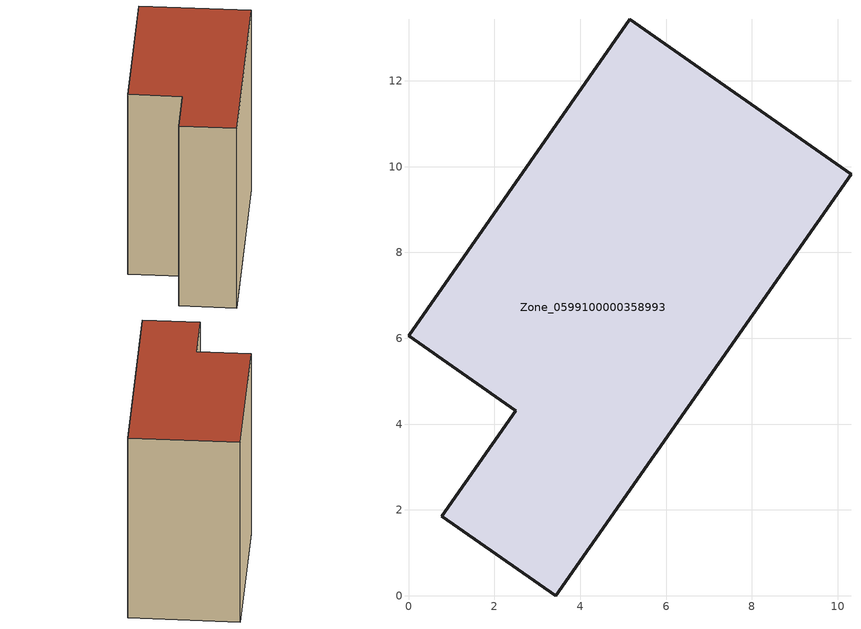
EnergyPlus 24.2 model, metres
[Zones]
Zone_0599100000358993
 floor ground (C_G): 0.78,1.86 2.5,4.32 0,6.07 5.15,13.44 10.31,9.83 3.44,0 z3.4
 wall outside (C_F): 2.5,4.32 0.78,1.86 3.44,0 10.31,9.83 5.15,13.44 0,6.07 2.5,4.32 z3.4:15.43
 roof outside (C_R): 5.15,13.44 0,6.07 2.5,4.32 0.78,1.86 3.44,0 10.31,9.83 z15.43
[BUILDING]
Pand.0599100000358993: North Axis=0; Terrain=City; Loads Convergence Tolerance Value=0.04; Temperature Convergence Tolerance Value=0.4; Solar Distribution=FullExterior; Maximum Number of Warmup Days=25; Minimum Number of Warmup Days=1
[Site:Location]
Rotterdam.The.Hague.AP_ZH_NLD Design_Conditions: Latitude=51.96; Longitude=4.45; Time Zone=1; Elevation=-4.5
[SITE:GROUNDTEMPERATURE:BUILDINGSURFACE]
18, 18, 18, 18, 18, 18, 18, 18, 18, 18, 18, 18
[MATERIAL] Thermal Absorptance=0.9; Solar Absorptance=0.7; Visible Absorptance=0.7
Name | Roughness | Thickness | Conductivity | Density | Specific Heat
G.TC.1992-2005 | MediumSmooth | 0.15 | 0.06 | 540 | 1210
F.TC.1992-2005 | Rough | 0.3 | 0.12 | 1920 | 840
R.TC.1992-2005 | MediumRough | 0.2 | 0.08 | 1500 | 1000
[CONSTRUCTION]
C_G: G.TC.1992-2005
C_F: F.TC.1992-2005
C_R: R.TC.1992-2005
[ZONE]
Zone_0599100000358993: Type=1; Multiplier=1; Ceiling Height=Autocalculate; Volume=Autocalculate; Floor Area=autocalculate; Part of Total Floor Area=Yes
[ZONEINFILTRATION:DESIGNFLOWRATE]
Infil_Zone_0599100000358993: Zone or ZoneList or Space or SpaceList=Zone_0599100000358993; Schedule=AlwaysOn; Design Flow Rate Calculation Method=Flow/Area; Flow Rate per Floor Area=0.0015; Constant Term Coefficient=1; Temperature Term Coefficient=0; Velocity Term Coefficient=0; Velocity Squared Term Coefficient=0
[HVACTEMPLATE:ZONE:IDEALLOADSAIRSYSTEM]
Zone_0599100000358993: Maximum Heating Supply Air Temperature=50; Minimum Cooling Supply Air Temperature=13; Maximum Heating Supply Air Humidity Ratio=0.0156; Minimum Cooling Supply Air Humidity Ratio=0.0077; Heating Limit=NoLimit; Cooling Limit=NoLimit; Dehumidification Control Type=ConstantSensibleHeatRatio; Cooling Sensible Heat Ratio=0.7; Dehumidification Setpoint=60; Humidification Control Type=None; Humidification Setpoint=30; Outdoor Air Method=None; Outdoor Air Flow Rate per Person=0.00944; Outdoor Air Flow Rate per Zone Floor Area=0; Outdoor Air Flow Rate per Zone=0; Demand Controlled Ventilation Type=None; Outdoor Air Economizer Type=NoEconomizer; Heat Recovery Type=None; Sensible Heat Recovery Effectiveness=0.7; Latent Heat Recovery Effectiveness=0.65
[ZONECONTROL:THERMOSTAT]
ThermostatControl_Zone_0599100000358993: Zone or ZoneList=Zone_0599100000358993; Control Type Schedule=DualSetpointControlType; Control 1=Thermostat_Zone_0599100000358993; Temperature Difference Between Cutout And Setpoint=0
[THERMOSTATSETPOINT:DUALSETPOINT]
Thermostat_Zone_0599100000358993: Heating Setpoint Temperature Schedule=HeatingSetpoint_Zone_0599100000358993; Cooling Setpoint Temperature Schedule=CoolingSetpoint_Zone_0599100000358993
[SCHEDULE:COMPACT]
HeatingSetpoint_Zone_0599100000358993: Through: 12/31, For: AllDays, Until: 24:00, 21
CoolingSetpoint_Zone_0599100000358993: Through: 12/31, For: AllDays, Until: 24:00, 24
DualSetpointControlType: Through: 12/31, For: AllDays, Until: 24:00, 4
AlwaysOn: Through: 12/31, For: AllDays, Until: 24:00, 1
